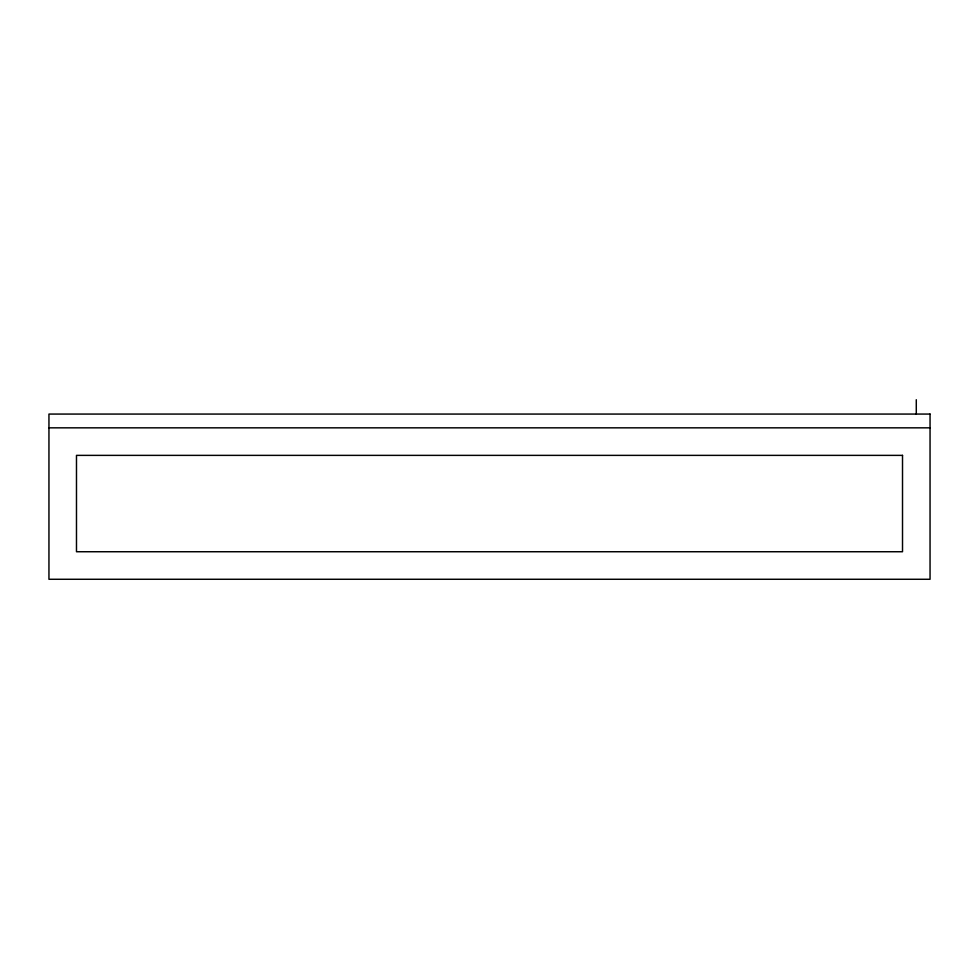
<?xml version="1.0" encoding="UTF-8"?>
<svg xmlns="http://www.w3.org/2000/svg" width="979" height="979" viewBox="0 0 979 979"><rect width="100%" height="100%" fill="white"/><g stroke="black" fill="none" stroke-linecap="round" stroke-linejoin="round"><path stroke-width="1.47" d="M48.95 427.835L930.05 427.835M916.283 399.726L916.283 414.068M930.05 414.068L48.95 414.068L48.95 579.274L930.05 579.274L930.05 414.068M902.516 455.37L76.484 455.37L76.484 551.74L902.516 551.74L902.516 455.37"/></g></svg>
